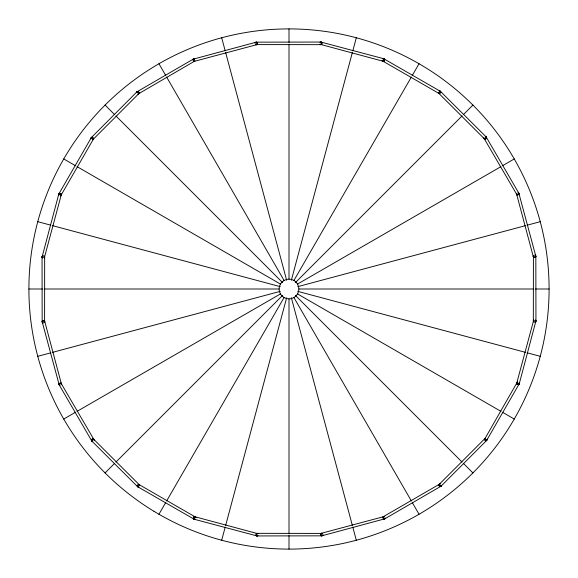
<?xml version="1.0" encoding="UTF-8"?>
<svg xmlns="http://www.w3.org/2000/svg" width="578" height="578" viewBox="0 0 578 578"><rect width="100%" height="100%" fill="white"/><g stroke="black" fill="none" stroke-linecap="round" stroke-linejoin="round"><path stroke-width="0.87" d="M42.404 257.058C41.406 256.083 44.094 255.1 44.484 256.415A1.3 1.3 0 0 1 44.275 257.99L61.246 194.916C61.745 193.319 59.108 192.611 58.739 194.244L42.057 257.066L42.165 321.736L59.173 384.818L91.808 441.036L137.607 486.683L194.244 519.261L257.066 535.943L321.736 535.835L384.818 518.827L441.036 486.192L486.683 440.393L519.261 383.756L535.943 320.935L535.835 256.264L518.827 193.182L486.192 136.964L440.393 91.317L383.756 58.739L320.935 42.057L256.264 42.165L193.182 59.173L136.964 91.808L91.317 137.607L58.869 193.926L59.281 194.504M61.116 193.926A1.3 1.3 0 0 1 60.914 195.501L60.704 194.649L58.869 193.926M519.131 384.074L518.004 384.724L516.884 384.074A1.3 1.3 0 0 1 517.086 382.499C516.096 383.445 520.164 384.89 518.719 383.496M44.181 257.535L44.614 257.405L44.484 256.415M58.739 194.244L58.869 195.227A1.3 1.3 0 0 1 59.346 193.449M42.541 321.968C41.168 320.92 44.52 319.504 44.723 321.397L61.557 384.5A1.3 1.3 0 0 0 60.95 383.041L59.382 383.25L59.259 384.623M44.658 257.066L44.593 322.38A1.3 1.3 0 0 0 44.116 320.602M91.57 138.272C90.573 136.401 94.734 137.463 93.361 139.175L61.037 195.277M137.304 92.307C136.834 90.24 140.57 92.35 138.807 93.643L92.885 139.652A1.3 1.3 0 0 0 93.535 138.525M194.504 518.719C193.543 520.041 192.655 517.223 193.926 516.884A1.3 1.3 0 0 1 195.501 517.086L139.175 484.639C137.463 483.266 136.401 487.42 138.272 486.43M383.496 59.281C384.457 57.959 385.345 60.777 384.074 61.116A1.3 1.3 0 0 1 382.499 60.914L438.825 93.361C440.537 94.734 441.599 90.58 439.728 91.57M440.696 485.693C441.166 487.76 437.43 485.65 439.193 484.357L485.115 438.348A1.3 1.3 0 0 0 484.465 439.475C484.082 441.014 487.471 441.18 486.43 439.728M484.465 439.475L516.963 382.723M535.596 320.942C536.644 322.314 533.039 322.813 533.342 320.935L533.407 255.621A1.3 1.3 0 0 0 533.884 257.398C534.693 258.193 536.594 256.567 535.459 256.032M533.516 321.585A1.3 1.3 0 0 1 533.725 320.01L516.754 383.084L516.884 384.074M519.261 383.756L519.131 382.773A1.3 1.3 0 0 1 518.654 384.551M533.342 320.935L533.819 320.465M59.043 384.507L60.546 383.763L61.434 384.038M533.884 257.398L533.277 256.603L516.566 193.962M518.957 193.493L516.869 194.302L516.443 193.5A1.3 1.3 0 0 0 517.05 194.959L518.618 194.75L518.741 193.377M221.685 540.235L225.189 527.15M225.658 525.409L286.659 297.721M291.341 280.279L352.342 52.591M352.811 50.85L356.315 37.765M384.623 518.741C383.496 519.81 381.993 517.238 383.517 516.573L439.562 484.147M92.718 139.341C93.925 139.623 91.996 137.427 91.317 137.607M485.282 438.659C484.075 438.377 486.004 440.573 486.683 440.393M256.032 42.541C257.08 41.168 258.496 44.52 256.603 44.723L193.5 61.557A1.3 1.3 0 0 0 194.959 60.95L138.438 93.853M321.968 535.459C320.92 536.832 319.504 533.48 321.397 533.277L384.5 516.443A1.3 1.3 0 0 0 383.041 517.05M91.107 137.875L90.977 138.864A1.3 1.3 0 0 1 92.574 137.268M138.525 484.465A1.3 1.3 0 0 1 139.652 485.115L93.643 439.193C92.35 437.43 90.24 441.166 92.307 440.696M439.475 93.535A1.3 1.3 0 0 1 438.348 92.885L484.357 138.807C485.65 140.57 487.76 136.834 485.693 137.304M486.893 440.125L487.023 439.135A1.3 1.3 0 0 1 485.426 440.732M139.341 485.282L139.175 484.639M438.659 92.718L438.825 93.361M42.165 321.736L44.723 321.643L44.116 322.025M533.277 256.603L533.884 255.975M535.835 256.264L533.234 256.271M158.95 514.254L165.727 502.52M166.63 500.96L284.036 297.605M293.971 280.395L411.37 77.04M412.273 75.48L419.05 63.746M138.807 93.643L137.232 91.599M439.193 484.357L440.768 486.401M320.942 42.404C322.314 41.356 322.813 44.961 320.935 44.658L255.621 44.593A1.3 1.3 0 0 0 257.398 44.116M257.058 535.596C255.686 536.644 255.187 533.039 257.066 533.342L322.38 533.407A1.3 1.3 0 0 0 320.602 533.884M136.964 91.808L136.581 92.726A1.3 1.3 0 0 1 138.532 91.599M441.036 486.192L441.419 485.274A1.3 1.3 0 0 1 439.468 486.401M42.1 256.733L44.614 257.405M535.9 321.267L533.386 320.595M105.08 472.92L114.661 463.339M115.94 462.06L282.613 295.387M295.387 282.613L462.06 115.94M463.339 114.661L472.92 105.08M193.182 59.173L192.575 59.968A1.3 1.3 0 0 1 194.483 59.173C192.655 58.031 193.334 61.875 194.483 61.427M194.172 61.557L193.493 59.043M384.038 516.566L383.763 517.455L384.507 518.957M384.818 518.827L385.425 518.033A1.3 1.3 0 0 1 383.517 518.827M63.746 419.05L75.48 412.273M77.04 411.37L280.395 293.964M297.605 284.036L500.96 166.63M502.52 165.727L514.254 158.95M255.975 44.116L256.357 44.723L256.264 42.165M322.025 533.884L321.643 533.277L321.736 535.835M255.931 42.208L255.346 42.541A1.3 1.3 0 0 1 257.188 42.541M384.074 61.116L383.084 61.246L320.01 44.275A1.3 1.3 0 0 0 321.585 44.484M193.926 516.884L194.916 516.754L257.99 533.725A1.3 1.3 0 0 0 256.415 533.516M322.069 535.792L322.654 535.459A1.3 1.3 0 0 1 320.812 535.459M37.765 356.315L50.85 352.811M52.591 352.342L280.279 291.341M297.721 286.659L525.409 225.658M527.15 225.189L540.235 221.685M320.465 44.181C320.826 45.373 321.758 42.599 321.267 42.1M257.535 533.819C257.174 532.627 256.242 535.401 256.733 535.9M320.935 42.057L320.01 42.44A1.3 1.3 0 0 1 321.852 42.44M257.066 535.943L257.99 535.56A1.3 1.3 0 0 1 256.148 535.56M28.9 289L42.447 289M44.253 289L279.066 289M298.934 289L533.747 289M535.553 289L549.1 289M382.723 61.037L383.532 60.452L384.074 58.869M195.277 516.963L194.468 517.548L193.926 519.131M383.756 58.739L382.773 58.869A1.3 1.3 0 0 1 384.551 59.346M194.244 519.261L195.227 519.131A1.3 1.3 0 0 1 193.449 518.654M37.765 221.685L50.85 225.189M52.591 225.658L280.279 286.659M297.721 291.341L525.409 352.342M527.15 352.811L540.235 356.315M438.558 93.152L440.393 91.317M139.442 484.848L137.607 486.683M440.125 91.107L439.135 90.977A1.3 1.3 0 0 1 440.732 92.574M137.875 486.893L138.864 487.023A1.3 1.3 0 0 1 137.268 485.426M63.746 158.95L75.48 165.727M77.04 166.63L280.395 284.036M297.605 293.964L500.96 411.37M502.52 412.273L514.254 419.05M484.147 138.438L485.144 138.337L486.401 137.232M93.853 439.562L92.856 439.663L91.599 440.768M486.192 136.964L485.274 136.581A1.3 1.3 0 0 1 486.401 138.532M517.05 194.959L484.147 138.539A1.3 1.3 0 0 0 485.274 139.182M60.95 383.041L93.853 439.461A1.3 1.3 0 0 0 92.726 438.818M91.808 441.036L92.726 441.419A1.3 1.3 0 0 1 91.599 439.468M105.08 105.08L114.661 114.661M115.94 115.94L282.613 282.613M295.387 295.387L462.06 462.06M463.339 463.339L472.92 472.92M518.827 193.182L518.033 192.575A1.3 1.3 0 0 1 518.827 194.483M59.173 384.818L59.968 385.425A1.3 1.3 0 0 1 59.173 383.517M158.95 63.746L165.727 75.48M166.63 77.04L284.036 280.395M293.964 297.605L411.37 500.96M412.273 502.52L419.05 514.254M535.792 255.931L535.459 255.346A1.3 1.3 0 0 1 535.459 257.188M42.208 322.069L42.541 322.654A1.3 1.3 0 0 1 42.541 320.812M221.685 37.765L225.189 50.85M225.658 52.591L286.659 280.279M291.341 297.721L352.342 525.409M352.811 527.15L356.315 540.235M535.943 320.935L535.56 320.01A1.3 1.3 0 0 1 535.56 321.852M42.057 257.066L42.44 257.99A1.3 1.3 0 0 1 42.44 256.148M289 28.9L289 42.447M289 44.253L289 279.066M289 298.934L289 533.747M289 535.553L289 549.1M438.818 485.274A1.3 1.3 0 0 1 439.468 484.147M139.182 92.726A1.3 1.3 0 0 1 138.532 93.853M255.144 42.815L255.014 43.126A1.3 1.3 0 0 1 255.144 42.815M322.986 534.874L322.856 535.185A1.3 1.3 0 0 0 322.986 534.874M60.647 195.704L60.329 195.834A1.3 1.3 0 0 0 60.647 195.704M517.671 382.166L517.353 382.296A1.3 1.3 0 0 1 517.671 382.166M138.221 93.983L137.882 94.026A1.3 1.3 0 0 0 138.221 93.983M440.118 483.974L439.779 484.017A1.3 1.3 0 0 1 440.118 483.974M535.185 255.144L534.874 255.014A1.3 1.3 0 0 1 535.185 255.144M43.126 322.986L42.815 322.856A1.3 1.3 0 0 0 43.126 322.986M382.296 60.647L382.166 60.329A1.3 1.3 0 0 0 382.296 60.647M195.834 517.671L195.704 517.353A1.3 1.3 0 0 1 195.834 517.671M484.017 138.221L483.974 137.882A1.3 1.3 0 0 0 484.017 138.221M94.026 440.118L93.983 439.779A1.3 1.3 0 0 1 94.026 440.118M284.073 297.533A9.848 9.848 0 0 0 298.848 289A9.848 9.848 0 0 0 284.073 280.467A9.848 9.848 0 0 0 284.073 297.533M154.066 511.364A260.1 260.1 0 0 0 549.035 294.672A260.1 260.1 0 0 0 163.892 60.965A260.1 260.1 0 0 0 154.066 511.364"/></g></svg>
